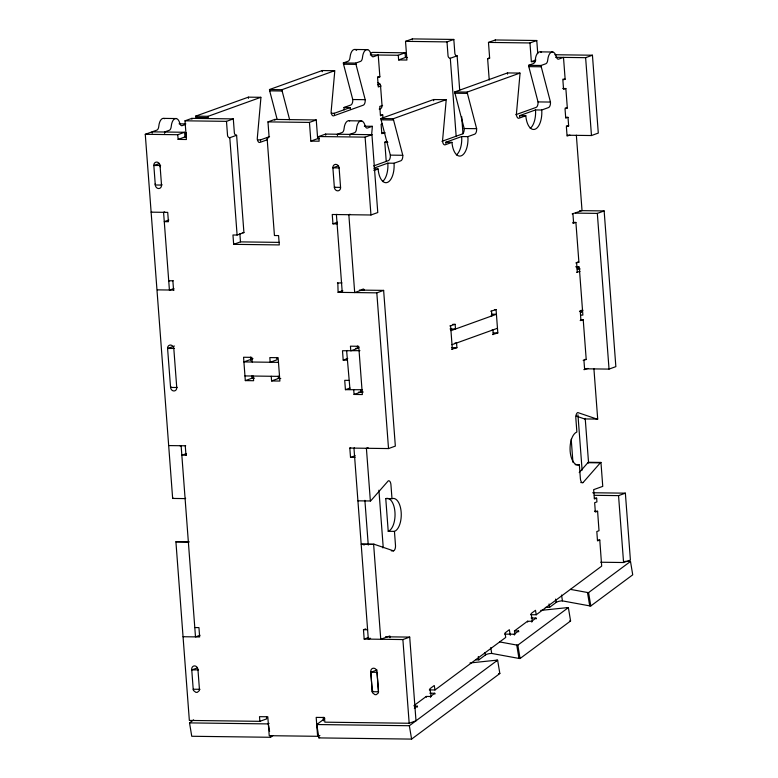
<?xml version="1.0" encoding="UTF-8"?>
<svg xmlns="http://www.w3.org/2000/svg" width="778" height="778" viewBox="0 0 778 778"><rect width="100%" height="100%" fill="white"/><g stroke="black" fill="none" stroke-linecap="round" stroke-linejoin="round"><path stroke-width="1.17" d="M185.952 136.928L186.321 132.775M371.592 135.158L372.263 127.68A4.726 2.295 -89.3 0 0 372.254 126.308L364.337 126.201M579.231 472.577L587.876 462.706A4.746 2.295 -89.3 0 1 588.518 462.278L600.956 462.433L602.755 486.367L593.663 489.644L594.373 498.98L596.638 498.163L596.93 501.898L594.655 502.714L595.345 512.06L597.601 511.253L599.011 530.732L596.814 531.53L597.504 540.875L599.78 540.058L601.686 566.131L536.227 614.766L530.567 614.688M580.758 482.584L583.014 482.613L600.324 462.861A4.746 2.295 -89.3 0 1 600.956 462.433M272.738 735.667L270.559 737.281L191.748 736.27L189.531 722.898L193.615 719.864M189.531 722.898L268.342 723.91L269.062 723.375M470 662.963L496.345 660.211A4.746 1.439 -9.4 0 1 497.619 660.162L499.846 673.534L411.591 739.1L318.951 737.904L316.734 724.532L324.718 718.6M318.951 737.904L319.68 737.369M414.022 705.539L426.276 696.446L430.429 696.495L434.776 693.256L434.921 694.093M429.33 689.901L434.99 689.969L505.739 637.415L505 632.952L509.347 629.713L510.28 635.295M515.007 634.284L514.443 630.939L527.513 621.233L531.666 621.282L536.013 618.053L536.159 618.889M476.097 659.919A16.601 5.038 -9.4 0 1 478.859 659.861L485.394 655.008A4.746 1.439 -9.4 0 1 491.725 653.442L518.965 658.431A4.746 1.439 -9.4 0 0 520.064 658.519L570.585 620.98L568.368 607.599A4.746 1.439 -9.4 0 0 567.084 607.657L540.749 610.409M545.32 607.472A16.601 5.038 -9.4 0 1 549.608 607.307L556.144 602.454A4.746 1.439 -9.4 0 1 562.465 600.888L589.714 605.877A4.746 1.439 -9.4 0 0 590.803 605.955L632.728 574.816L630.501 561.444L624.715 561.366M414.363 708.427L417.358 706.2L417.494 707.037M504.65 634.109L514.239 634.226L518.595 630.997L518.731 631.833M316.734 724.532L409.364 725.728L497.619 660.162M499.719 641.938L516.748 645.059A4.746 1.439 -9.4 0 0 517.837 645.137L568.368 607.599M570.459 589.384L587.487 592.496A4.746 1.439 -9.4 0 0 588.586 592.583L630.501 561.444M185.66 498.241A4.746 2.295 -89.3 0 1 185.096 498.601L172.648 498.435L145.272 134.302L156.884 130.121A4.746 2.295 -89.3 0 0 158.8 126.231A9.482 4.6 -89.3 0 1 164.693 118.694M260.834 97.308L208.086 116.311A4.746 2.295 -89.3 0 0 208.29 117.614L195.842 117.459A4.746 2.295 -89.3 0 1 195.648 116.155L248.386 97.153L260.834 97.308A4.746 2.295 -89.3 0 1 260.834 98.68L257.265 138.581A4.746 2.295 -89.3 0 0 259.881 142.432L267.272 139.768M277.182 119.52L269.684 90.851A4.746 2.295 -89.3 0 1 269.489 89.548L322.238 70.545L334.676 70.701A4.746 2.295 -89.3 0 1 334.686 72.072L331.107 111.974A4.746 2.295 -89.3 0 0 333.733 115.825L363.287 105.176A4.746 2.295 -89.3 0 0 365.203 99.681L355.974 64.399A4.726 2.295 -89.3 0 1 355.779 63.096L360.574 61.365A4.746 2.295 -89.3 0 0 362.48 57.484A9.482 4.6 -89.3 0 1 366.302 49.704A9.482 4.6 -89.3 0 1 371.057 54.392A4.746 2.295 -89.3 0 0 373.44 56.736L378.234 55.005L379.868 76.808L377.593 77.625L378.303 86.971L381.142 85.95M344.109 109.883A16.601 8.052 -89.3 0 0 344.022 107.471L350.839 105.011A4.746 2.295 -89.3 0 0 352.765 99.526L343.536 64.234A4.726 2.295 -89.3 0 1 343.341 62.94L348.136 61.209A4.746 2.295 -89.3 0 0 350.042 57.319A9.482 4.6 -89.3 0 1 356.616 50.317M370.328 53.205L372.604 52.389L405.095 52.807L405.445 57.475L398.628 59.935L398.278 55.267L405.095 52.807M178.113 139.398L184.94 136.938L184.581 132.27L177.763 134.72L178.113 139.398L186.409 139.505L185.008 120.814L191.826 118.363L233.303 118.898L234.363 132.912A2.373 2.042 70.2 0 0 236.609 135.275L243.922 232.593L237.105 235.044L232.962 234.995L233.663 244.341L279.283 244.924L278.582 235.578L274.44 235.53L267.117 138.212A2.373 2.042 70.2 0 0 269.013 135.897L267.963 121.883L274.78 119.423L316.257 119.958L317.667 138.649L310.85 141.1L309.44 122.418L316.257 119.958M398.628 59.935L406.923 60.042L405.523 41.36L412.34 38.9L453.817 39.435L454.867 53.449A2.373 2.042 70.2 0 0 457.124 55.812L459.71 90.277M185.485 124.461L182.188 125.647A4.746 2.295 -89.3 0 1 179.815 123.303A9.482 4.6 -89.3 0 0 175.06 118.626A9.482 4.6 -89.3 0 0 171.238 126.396A4.746 2.295 -89.3 0 1 169.332 130.276L164.537 132.007L164.644 133.369M269.489 89.548L281.937 89.703L334.676 70.701M185.008 120.814L226.486 121.349L233.303 118.898M405.523 41.36L447 41.895L453.817 39.435M489.236 80.037L487.631 58.749A2.373 2.042 70.2 0 0 489.527 56.444L488.477 42.42L495.294 39.97L536.771 40.505L537.763 53.643M226.486 121.349L227.536 135.362A2.373 2.042 70.2 0 0 229.792 137.725L236.609 135.275M447 41.895L448.05 55.909A2.373 2.042 70.2 0 0 450.297 58.272L457.124 55.812M159.5 163.487L153.84 165.529L155.299 184.989A3.559 3.024 71.3 0 0 158.683 188.539A3.559 3.024 71.3 0 0 161.484 185.076M377.768 84.841L380.034 84.024M155.211 183.754L155.299 184.989L161.523 185.076L160.054 165.607A3.559 3.102 69 0 0 156.699 162.067A3.559 3.102 69 0 0 153.801 165.529L160.628 165.403M257.372 139.855L260.484 139.894L269.577 136.617M331.214 113.248L334.326 113.287L350.246 107.549A16.601 8.052 -89.3 0 1 350.314 108.755M488.477 42.42L529.954 42.955L536.771 40.505M487.631 58.749L489.907 57.932M162.087 184.872L161.523 185.076L161.425 183.832M382.601 105.409L379.761 106.43L380.461 115.776L382.737 114.959L383.019 118.703M310.85 141.1L319.145 141.207L318.795 136.539L325.612 134.079L371.933 134.682L377.777 212.53L370.96 214.991L332.245 214.495L332.955 223.84L337.098 223.889M529.954 42.955L531.355 61.647L535.906 60.003M373.644 165.938L388.416 160.618A4.746 2.295 -89.3 0 0 390.342 155.123L381.113 119.841A4.746 2.295 -89.3 0 1 380.919 118.538L433.657 99.535L446.095 99.691A4.746 2.295 -89.3 0 1 446.105 101.062L442.526 140.964A4.746 2.295 -89.3 0 0 445.152 144.815L451.969 142.355A16.601 8.052 -89.3 0 0 461.159 155.843A16.601 8.052 -89.3 0 0 467.889 136.627L474.706 134.166A4.746 2.295 -89.3 0 0 476.632 128.681L467.403 93.389A4.746 2.295 -89.3 0 1 467.208 92.086L519.947 73.083A4.746 2.295 -89.3 0 1 519.947 74.455L516.378 114.356A4.746 2.295 -89.3 0 0 519.004 118.207L525.821 115.747A16.601 8.052 -89.3 0 0 535.001 129.236A16.601 8.052 -89.3 0 0 541.731 110.019L548.548 107.558A4.746 2.295 -89.3 0 0 550.474 102.064L541.245 66.782A4.736 2.295 -89.3 0 1 541.05 65.478L545.845 63.757A4.746 2.295 -89.3 0 0 547.751 59.867A9.482 4.6 -89.3 0 1 551.573 52.097A9.482 4.6 -89.3 0 1 556.328 56.775A4.746 2.295 -89.3 0 0 558.701 59.118L563.496 57.387L565.139 79.191L562.864 80.008L563.564 89.353L565.859 88.527L567.327 107.986L565.032 108.813L565.732 118.159L568.008 117.342L568.65 125.91L566.374 126.726L567.084 136.072L569.924 135.041M441.943 141.333L462.268 134.011A4.746 2.295 -89.3 0 0 464.184 128.516L454.955 93.234A4.746 2.295 -89.3 0 1 454.76 91.93L507.499 72.928L519.947 73.083M515.795 114.716L536.11 107.403A4.746 2.295 -89.3 0 0 538.036 101.908L528.797 66.626A4.736 2.295 -89.3 0 1 528.602 65.323L533.397 63.592A4.746 2.295 -89.3 0 0 535.313 59.702A9.482 4.6 -89.3 0 1 541.546 52.408M372.254 126.308L367.459 128.03A4.746 2.295 -89.3 0 1 365.086 125.686A9.482 4.6 -89.3 0 0 360.331 121.008A9.482 4.6 -89.3 0 0 356.509 128.778A4.746 2.295 -89.3 0 1 354.603 132.668L349.808 134.39L349.906 135.751M380.919 118.538L393.357 118.703L446.095 99.691M382.387 123.877L381.103 124.344L381.813 133.68L384.653 132.659M151.7 211.956L151.127 212.161L167.717 212.375L168.418 221.72L164.275 221.662L168.816 220.028M318.795 136.539L365.106 137.132L371.933 134.682M555.58 57.29L585.62 57.679L592.437 55.219L598.292 133.077L591.475 135.537L567.279 135.226M164.712 211.917L163.575 212.326L169.429 290.184L173.971 288.541M386.238 161.532L384.789 142.209L387.055 141.392M338.566 165.782L332.887 167.834L334.346 187.294A3.559 3.063 70.2 0 0 337.72 190.843A3.559 3.063 70.2 0 0 340.57 187.381L339.111 167.912A3.559 3.063 70.2 0 0 335.736 164.372A3.559 3.063 70.2 0 0 332.887 167.834L339.111 167.912M374.179 168.067L387.823 163.156L394.038 163.234L400.865 160.774A4.746 2.295 -89.3 0 0 402.78 155.289L393.551 120.007A4.746 2.295 -89.3 0 1 393.357 118.703M445.862 143.463A16.601 8.052 -89.3 0 1 445.755 142.277L461.665 136.549L467.889 136.627M519.704 116.856A16.601 8.052 -89.3 0 1 519.597 115.669L535.507 109.931L541.731 110.019M373.868 170.508L378.127 168.972A16.601 8.052 -89.3 0 0 387.318 182.451A16.601 8.052 -89.3 0 0 394.038 163.234M334.919 187.09L334.346 187.294L340.57 187.381M233.663 244.341L240.48 241.88L279.448 242.386M336.962 214.339L336.397 214.543L342.252 292.402L342.816 292.197M349.974 214.3L348.836 214.709L354.69 292.567L363.783 289.29L363.871 290.457M169.575 280.527L168.719 280.839L173.299 280.741M332.955 223.84L337.496 222.197M157.409 289.863L174 290.077M355.089 457.308L350.518 457.406L349.808 448.06L388.523 448.566L395.341 446.105L383.632 290.389L376.815 292.849L338.099 292.353L337.827 282.852M341.97 282.91L337.399 283.007M177.17 387.347L176.742 387.502A3.559 3.024 71.3 0 1 173.902 390.964A3.559 3.024 71.3 0 1 170.567 387.425L167.591 348.495L174.418 346.035M174.243 348.418L167.591 348.495M338.099 292.353L342.797 290.661M572.161 213.911L582.032 210.643L576.352 135.187M575.555 213.114L597.329 213.386L604.146 210.935L615.855 366.642L609.038 369.103L584.842 368.791M572.861 223.257L575.905 222.45L578.89 262.157L575.846 262.964M171.374 387.113L170.518 387.425L176.742 387.502L173.815 348.573A3.559 3.102 69 0 0 170.45 345.033A3.559 3.102 69 0 0 167.562 348.495M252.208 362.023L251.858 357.355L243.563 357.248L245.313 380.607L252.14 378.147L254.513 378.176M347.494 350.489L346.638 350.8L349.993 389.574M357.433 346.054L357.608 348.388L350.79 350.849L350.44 346.181L358.736 346.288L362.363 394.553L354.068 394.446L353.718 389.778M271.24 376.27L271.59 380.948L278.407 378.487L280.78 378.516M359.942 350.654L342.495 350.742L343.195 360.088L347.348 360.136M576.547 272.31L580.028 271.347M343.195 360.088L347.747 358.444M449.83 325.963L455.149 324.338L455.5 329.006L450.054 328.938M490.743 311.219L496.072 309.595L497.823 332.945L492.503 334.579M450.958 330.65L496.422 314.263L491.677 314.205M169.118 445.58L185.709 445.794M452.008 344.664L497.473 328.277M451.58 349.322L456.91 347.698L456.56 343.02L455.004 343.001M348.865 380.384L344.722 380.325L345.422 389.671L349.964 388.037M362.441 389.729L345.422 389.671M579.474 311.239L582.955 310.276M186.526 453.545L181.838 455.237L186.409 455.14M354.068 394.446L360.885 391.995L363.258 392.024M580.174 320.575L583.228 319.768L586.213 359.475L583.16 360.282M349.808 448.06L350.664 447.758M354.525 447.914L353.961 448.118L368.305 639.098L370.581 638.281M368.111 447.661L366.399 448.274L370.367 500.983L357.919 500.828A4.746 2.295 -89.3 0 0 358.483 500.468M583.86 369.628L588.051 368.412M350.518 457.406L355.206 455.714M183.618 636.53L183.054 636.735L199.645 636.939L198.944 627.603L194.792 627.545M200.043 635.256L195.492 636.89L181.138 445.891L180.097 445.882M594.353 495.314L618.549 495.625L625.366 493.164L630.404 560.063L623.577 562.523L600.684 562.222M197.447 667.894L191.767 669.946L198.555 669.819M189.025 541.926L176.577 541.77A4.746 2.295 -89.3 0 0 175.916 541.809L189.346 720.428L259.862 721.332L259.502 716.664L267.797 716.771L269.227 735.687L317.619 736.309L316.189 717.394L324.484 717.501L324.844 722.169L409.179 723.258L415.997 720.798L409.705 637.104L402.887 639.555L364.172 639.059L363.472 629.713L365.748 628.896M193.216 689.25L200.014 689.279M364.172 639.059L368.723 637.425M370.805 672.25L377.029 672.328L378.497 691.788L372.273 691.71L370.766 671.667A3.559 3.063 70.2 0 1 373.615 668.205A3.559 3.063 70.2 0 1 376.99 671.754L378.497 691.788A2.626 2.256 70.2 0 1 378.351 692.916L376.445 694.579A4.415 3.802 70.2 0 1 374.753 694.56L372.584 692.838A2.626 2.256 70.2 0 1 372.273 691.71L370.805 672.25L377.058 669.994M259.862 721.332L266.679 718.872L266.504 716.538M372.273 691.71L373.411 691.302M317.619 736.309L319.884 735.492M355.235 49.481L367.683 49.646M540.506 51.863L552.944 52.029M554.811 54.732L592.437 55.219M370.309 54.907L398.278 55.267M405.445 57.475L407.526 57.504M531.355 61.647L535.507 61.695M343.341 62.94L355.779 63.096M528.602 65.323L541.05 65.478M343.536 64.234L355.974 64.399M528.797 66.626L541.245 66.782M377.602 76.779L379.868 76.808M562.873 79.162L565.139 79.191M562.747 88.488L565.859 88.527M454.76 91.93L467.208 92.086M269.684 90.851L282.132 91.007L289.63 119.676M454.955 93.234L467.403 93.389M352.765 99.526L365.203 99.681M538.036 101.908L550.474 102.064M565.256 107.967L567.327 107.986M344.022 107.471L350.246 107.549M519.597 115.669L525.821 115.747M380.471 114.93L382.737 114.959M565.742 117.313L568.008 117.342M195.648 116.155L208.086 116.311M381.113 119.841L393.551 120.007M163.993 118.392L176.431 118.557M349.264 120.775L361.702 120.94M267.963 121.883L309.44 122.418M566.384 125.88L568.65 125.91M179.066 123.819L185.854 123.906M464.184 128.516L476.632 128.681M382.008 132.834L385.12 132.873M184.581 132.27L152.089 131.852L152.196 133.213M145.272 134.302L177.763 134.72M184.94 136.938L186.487 136.957M317.667 138.649L319.223 138.669M445.755 142.277L451.969 142.355M384.789 142.209L387.901 142.248M390.342 155.123L402.78 155.289M373.985 168.914L378.127 168.972M579.698 210.614L604.146 210.935M572.803 222.411L575.905 222.45M242.366 232.573L243.922 232.593M577.344 262.137L578.89 262.157M575.691 266.776L579.25 266.825L582.878 315.1L580.505 315.071M577.082 268.916L580.194 268.964M362.237 289.27L363.783 289.29M359.436 290.077L383.632 290.389M494.516 309.576L496.072 309.595M491.093 315.887L491.871 315.907L491.521 311.229M580.894 319.739L583.228 319.768M452.815 324.309L455.149 324.338M492.153 329.911L492.931 329.921L493.281 334.589M493.164 332.887L497.823 332.945M451.464 347.62L456.91 347.698M357.287 347.542L358.843 347.562M355.536 348.369L357.608 348.388M584.657 359.455L586.213 359.475M250.604 358.609L252.976 358.639L243.884 361.916L278.446 362.363M244.934 375.93L279.496 376.377M245.313 380.607L253.618 380.714L253.258 376.037M271.59 380.948L279.886 381.055L278.125 357.695L269.83 357.588L270.18 362.256L277.007 359.796L276.822 357.462M576.158 416.074L584.589 418.943L597.699 419.07L593.915 368.753M587.876 462.706L600.324 462.861M575.195 464.69L579.338 464.748L580.398 478.762A4.746 2.295 -89.3 0 0 583.014 482.613M592.71 492.746L625.366 493.164M594.382 498.134L596.638 498.163M394.446 531.374L388.222 531.296L385.762 498.591L391.986 498.669A16.601 8.052 -89.3 0 1 401.166 512.157A16.601 8.052 -89.3 0 1 394.446 531.374L395.496 545.388A4.746 2.295 -89.3 0 1 393.571 550.873L391.315 550.843M594.489 511.214L597.601 511.253M597.514 540.029L599.78 540.058M374.296 544.308L361.848 544.153A4.746 2.305 -89.3 0 0 361.186 544.192L373.625 544.347A4.746 2.305 -89.3 0 1 374.296 544.308L393.571 550.873M175.916 541.809L188.354 541.965A4.746 2.295 -89.3 0 1 188.937 541.906M531.092 617.985L536.013 618.053M514.443 630.939L518.595 630.997M363.472 629.713L367.615 629.772M385.509 636.793L409.705 637.104M429.855 693.198L434.776 693.256M414.246 706.161L417.358 706.2M363.054 544.561L364.26 544.97M588.586 592.583L590.803 605.955M587.487 592.496L589.714 605.877M567.084 607.657L567.23 608.493M561.492 595.034L562.465 600.888M555.58 599.109L556.144 602.454M549.054 603.961L549.608 607.307M536.227 614.766L535.488 610.302L531.131 613.541L532.424 621.34M531.666 621.282L531.802 622.118M527.513 621.233L527.649 622.069M517.837 645.137L520.064 658.519M516.748 645.059L518.965 658.431M514.239 634.226L514.375 635.062M496.345 660.211L496.481 661.047M490.753 647.597L491.725 653.442M484.976 652.499L485.394 655.008M478.305 656.515L478.859 659.861M434.99 689.969L434.25 685.515L429.894 688.754L431.187 696.553M430.429 696.495L430.565 697.331M426.276 696.446L426.412 697.283M409.364 725.728L411.591 739.1M268.342 723.91L269.587 731.437M270.287 735.609L270.559 737.281M199.44 689.337L199.45 689.483A2.626 2.256 70.2 0 1 199.304 690.611L197.398 692.284A4.415 3.802 70.2 0 1 195.696 692.255L193.537 690.533A2.626 2.266 70.1 0 1 193.226 689.405L191.719 669.362A3.559 3.063 70.2 0 1 194.568 665.9A3.559 3.063 70.2 0 1 197.943 669.45L199.45 689.483M585.62 57.679L591.475 135.537M597.329 213.386L609.038 369.103M618.549 495.625L623.577 562.523M577.947 266.601L578.122 268.935M581.224 310.198L581.399 312.532M572.929 213.921L573.639 223.267M576.624 262.974L577.325 272.319M580.252 311.249L580.952 320.585M583.938 360.292L584.638 369.638M585.212 418.37L588.567 462.91M577.947 414.81L582.109 470.184M571.208 439.23L572.939 462.249M495.294 39.97L495.362 40.845M461.694 116.632L462.988 133.874M450.297 58.272L456.171 136.325M450.608 325.972L452.358 349.332M412.34 38.9L412.408 39.775M365.106 137.132L370.96 214.991M376.815 292.849L388.523 448.566M402.887 639.555L409.179 723.258M391.986 498.669L390.935 484.655A4.746 2.295 -89.3 0 0 388.31 480.804L370.999 500.555A4.746 2.295 -89.3 0 1 370.367 500.983M378.915 490.189L383.058 545.222A4.746 2.295 -89.3 0 1 382.873 547.916M389.973 637.736L389.846 635.986L380.753 639.263L373.625 544.347M360.71 389.661L360.885 391.995M359.057 391.704L359.105 392.287M337.467 135.596L337.36 134.234L342.155 132.503A4.746 2.295 -89.3 0 0 344.071 128.623A9.482 4.6 -89.3 0 1 349.614 120.901M364.892 500.312L368.257 545.067M325.612 134.079L325.7 135.246M323.191 717.297L323.454 720.846M274.78 119.423L274.848 120.298M278.232 376.153L278.407 378.487M250.555 357.131L250.817 360.632M251.965 375.813L252.14 378.147M239.867 233.701L240.48 241.88M229.792 137.725L237.105 235.044M191.826 118.363L191.894 119.238M172.872 280.887L173.572 290.233M185.281 445.95L185.981 455.286M160.054 165.607L160.151 166.803M498.562 673.583A4.746 1.439 -9.4 0 1 499.846 673.534M569.477 621.019A4.746 1.439 -9.4 0 1 570.585 620.98M322.238 70.545A4.746 2.295 -89.3 0 1 322.248 71.741M248.386 97.153A4.746 2.295 -89.3 0 1 248.406 98.349M282.132 91.007A4.746 2.295 -89.3 0 1 281.937 89.703M377.768 82.672A3.559 3.063 70.2 0 1 380.568 86.154L382.037 105.614A3.559 3.063 70.2 0 1 379.187 109.076M334.443 114.473A16.601 8.052 -89.3 0 1 334.326 113.287M260.591 141.081A16.601 8.052 -89.3 0 1 260.484 139.894M173.212 498.085A4.746 2.295 -89.3 0 1 172.648 498.435M579.338 464.748A16.601 8.052 -89.3 0 1 570.157 451.259A16.601 8.052 -89.3 0 1 576.877 432.043L575.827 418.029A4.746 2.295 -89.3 0 1 577.753 412.544L597.037 419.109A4.746 2.305 -89.3 0 0 597.699 419.07M585.25 418.904A4.746 2.305 -89.3 0 1 584.589 418.943M385.762 498.591A16.601 8.052 -89.3 0 1 394.952 512.08A16.601 8.052 -89.3 0 1 388.222 531.296M507.499 72.928A4.746 2.295 -89.3 0 1 507.519 74.124M433.657 99.535A4.746 2.295 -89.3 0 1 433.677 100.732M387.823 163.156A16.601 8.052 -89.3 0 1 382.513 181.575M535.507 109.931A16.601 8.052 -89.3 0 1 530.207 128.36M461.665 136.549A16.601 8.052 -89.3 0 1 456.365 154.968"/></g></svg>
